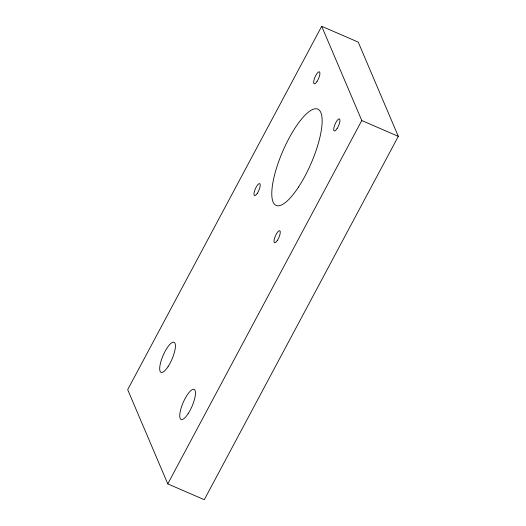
<?xml version="1.0" encoding="UTF-8"?>
<svg xmlns="http://www.w3.org/2000/svg" width="526" height="526" viewBox="0 0 526 526"><rect width="100%" height="100%" fill="white"/><g stroke="black" fill="none" stroke-linecap="round" stroke-linejoin="round"><path stroke-width="0.79" d="M321.702 26.3L127.693 389.648L167.774 483.887L204.298 499.7L398.307 136.352L358.226 42.113L321.702 26.3L361.783 120.539L398.307 136.352M167.774 483.887L361.783 120.539M298.531 187.052A52.462 15.412 -66.6 0 0 317.96 109.198A52.462 15.412 -66.6 0 0 274.414 175.566A52.462 15.412 -66.6 0 0 298.531 187.052M168.05 366.615A16.391 4.819 -66.6 0 0 174.119 342.281A16.391 4.819 -66.6 0 0 160.509 363.025A16.391 4.819 -66.6 0 0 168.05 366.615M188.091 413.732A16.391 4.819 -66.6 0 0 194.16 389.404A16.391 4.819 -66.6 0 0 180.556 410.142A16.391 4.819 -66.6 0 0 188.091 413.732M316.994 81.53A6.555 1.926 -66.6 0 0 319.42 71.799A6.555 1.926 -66.6 0 0 313.976 80.097A6.555 1.926 -66.6 0 0 316.994 81.53M337.034 128.653A6.555 1.926 -66.6 0 0 339.461 118.922A6.555 1.926 -66.6 0 0 334.017 127.22A6.555 1.926 -66.6 0 0 337.034 128.653M277.34 240.454A6.555 1.926 -66.6 0 0 279.766 230.717A6.555 1.926 -66.6 0 0 274.322 239.014A6.555 1.926 -66.6 0 0 277.34 240.454M257.299 193.331A6.555 1.926 -66.6 0 0 259.726 183.6A6.555 1.926 -66.6 0 0 254.282 191.898A6.555 1.926 -66.6 0 0 257.299 193.331"/></g></svg>
